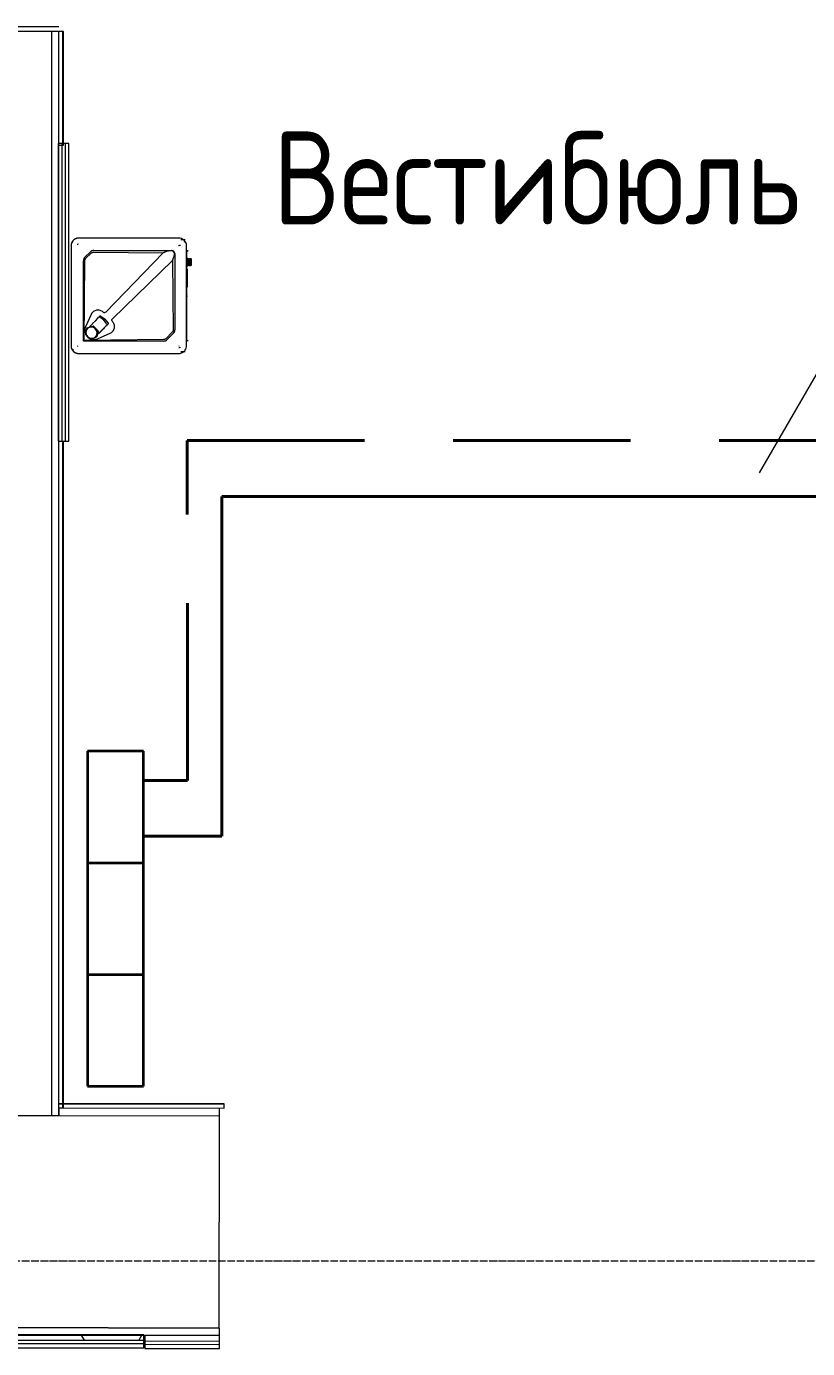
# Model space of a CAD drawing. Header units: millimetres. Extents: x -3929 to 624051, y 52832 to 514950.
# Drawn here: x 186749 to 188846, y 169098 to 172649 of the extents above; entities that cross this region are included whole.
import ezdxf

# ---------------------------------------------------------------- set-up
doc = ezdxf.new("R2010")
doc.units = ezdxf.units.MM
doc.linetypes.add('ADSK_Линия сетки', pattern=[25, 20, -2.5, 0, -2.5])
doc.linetypes.add('Hidden', pattern=[7.14375, 4.7625, -2.38125])
for name, color, linetype, lineweight in [('Двери', 7, 'Continuous', 9), ('Марки помещений', 7, 'Continuous', 20), ('ОВ-О-Оборудование', 32, 'Continuous', 35), ('Оси', 253, 'Continuous', 9), ('Перекрытие', 7, 'Continuous', 18), ('Сантехника', 7, 'Continuous', 18), ('Стены внутренние', 7, 'Continuous', 18), ('Стены несущие', 7, 'Continuous', 30), ('Стены отделка', 7, 'Continuous', 30), ('Стены перегородки', 7, 'Continuous', 30), ('Стены штриховка', 7, 'Continuous', 9)]:
    doc.layers.add(name, color=color, linetype=linetype, lineweight=lineweight)
doc.layers.add('стояки', color=7, linetype='Continuous')
doc.layers.add('т11.2', color=7, linetype='Continuous', true_color=0x6d366d)
doc.layers.add('т21.2', color=7, linetype='Continuous', true_color=0x004285)
doc.styles.add('GOST Common_2', font='GOST_Common.ttf', dxfattribs={"width": 0.9, "height": 250})

# ---------------------------------------------------------------- blocks, each defined once
blk = doc.blocks.new('*U2942')
at = {"layer": 'ОВ-О-Оборудование', "color": 32, "ltscale": 0.1, "true_color": 0xcd6928}
for p, q in [((450, 75), (-450, 75)), ((-450, 75), (-450, -75)), ((-150, 75), (-150, -75)), ((150, 75), (150, -75)), ((450, -75), (450, 75)), ((-450, -75), (450, -75))]:
    blk.add_line(p, q, dxfattribs=at)
blk = doc.blocks.new('1 этаж')
at = {"layer": 'Двери', "color": 253, "lineweight": 5}
blk.add_line((379883.5, -238024.1), (379455.5, -238765.5), dxfattribs=at)
at = {"layer": 'Оси', "color": 253, "linetype": 'ADSK_Линия сетки', "lineweight": 5}
blk.add_line((353580.1, -240881.6), (419809.8, -240881.6), dxfattribs=at)
at = {"layer": 'Перекрытие', "color": 253, "lineweight": 5}
blk.add_line((377381.8, -237566.4), (377574.8, -237566.4), dxfattribs=at)
at = {"layer": 'Сантехника', "color": 253, "lineweight": 5}
for p, q in [((377610, -238145.2), (377609.6, -238145.9)), ((377610.5, -238144.5), (377610, -238145.2)), ((377611, -238143.8), (377610.5, -238144.5)), ((377611.4, -238143.1), (377611, -238143.8)), ((377612, -238142.4), (377611.4, -238143.1)), ((377612.5, -238141.8), (377612, -238142.4)), ((377613.1, -238141.2), (377612.5, -238141.8)), ((377613.7, -238140.6), (377613.1, -238141.2)), ((377614.3, -238140), (377613.7, -238140.6)), ((377615, -238139.5), (377614.3, -238140)), ((377615.6, -238139), (377615, -238139.5)), ((377616.3, -238138.5), (377615.6, -238139)), ((377617, -238138), (377616.3, -238138.5)), ((377617.7, -238137.6), (377617, -238138)), ((377618.5, -238137.2), (377617.7, -238137.6)), ((377619.2, -238136.8), (377618.5, -238137.2)), ((377620, -238136.5), (377619.2, -238136.8)), ((377620.8, -238136.1), (377620, -238136.5)), ((377621.6, -238135.9), (377620.8, -238136.1)), ((377622.4, -238135.6), (377621.6, -238135.9)), ((377623.2, -238135.4), (377622.4, -238135.6)), ((377624, -238135.2), (377623.2, -238135.4)), ((377624.8, -238135.1), (377624, -238135.2)), ((377625.6, -238135), (377624.8, -238135.1)), ((377626.5, -238134.9), (377625.6, -238135)), ((377627.3, -238134.8), (377626.5, -238134.9)), ((377628.2, -238134.8), (377627.3, -238134.8)), ((377896.1, -238134.8), (377628.2, -238134.8)), ((377648.2, -238134.9), (377648.2, -238134.8)), ((377648.2, -238134.8), (377648.2, -238134.8)), ((377648.2, -238134.8), (377648.2, -238134.8)), ((377648.2, -238134.8), (377648.2, -238134.8)), ((377648.2, -238134.8), (377648.2, -238134.8)), ((377648.2, -238134.8), (377648.2, -238134.8)), ((377648.2, -238134.8), (377648.2, -238134.8)), ((377648.2, -238134.8), (377648.2, -238134.8)), ((377648.2, -238134.8), (377648.2, -238134.8)), ((377648.2, -238134.8), (377648.2, -238134.8)), ((377648.2, -238134.8), (377648.2, -238134.8)), ((377648.2, -238135), (377648.2, -238134.9)), ((377648.2, -238134.9), (377648.2, -238134.9)), ((377648.2, -238134.9), (377648.2, -238134.9)), ((377648.2, -238134.9), (377648.2, -238134.9)), ((377648.2, -238134.9), (377648.2, -238134.9)), ((377648.2, -238134.9), (377648.2, -238134.9)), ((377648.2, -238134.9), (377648.2, -238134.9)), ((377648.2, -238134.9), (377648.2, -238134.9)), ((377648.2, -238134.9), (377648.2, -238134.9)), ((377648.2, -238134.9), (377648.2, -238134.9)), ((377648.2, -238134.9), (377648.2, -238134.9)), ((377648.2, -238135.1), (377648.2, -238135)), ((377648.2, -238135), (377648.2, -238135)), ((377648.2, -238135), (377648.2, -238135)), ((377648.2, -238135), (377648.2, -238135)), ((377876.2, -238134.9), (377876.2, -238134.8)), ((377876.2, -238134.8), (377876.2, -238134.8)), ((377876.2, -238134.8), (377876.2, -238134.8)), ((377876.2, -238134.8), (377876.2, -238134.8)), ((377876.2, -238134.8), (377876.2, -238134.8)), ((377876.2, -238134.8), (377876.2, -238134.8)), ((377876.2, -238134.8), (377876.2, -238134.8)), ((377876.2, -238134.8), (377876.2, -238134.8)), ((377876.2, -238134.8), (377876.2, -238134.8)), ((377876.2, -238134.8), (377876.2, -238134.8)), ((377876.2, -238134.8), (377876.2, -238134.8)), ((377876.2, -238135), (377876.2, -238134.9)), ((377876.2, -238134.9), (377876.2, -238134.9)), ((377876.2, -238134.9), (377876.2, -238134.9)), ((377876.2, -238134.9), (377876.2, -238134.9)), ((377876.2, -238134.9), (377876.2, -238134.9)), ((377876.2, -238134.9), (377876.2, -238134.9)), ((377876.2, -238134.9), (377876.2, -238134.9)), ((377876.2, -238134.9), (377876.2, -238134.9)), ((377876.2, -238134.9), (377876.2, -238134.9)), ((377876.2, -238134.9), (377876.2, -238134.9)), ((377876.2, -238134.9), (377876.2, -238134.9)), ((377876.2, -238135.1), (377876.2, -238135)), ((377876.2, -238135), (377876.2, -238135)), ((377876.2, -238135), (377876.2, -238135)), ((377876.2, -238135), (377876.2, -238135)), ((377896.4, -238134.8), (377896.1, -238134.8)), ((377913.7, -238139.8), (377901.9, -238139.8)), ((377607.3, -238153.1), (377607.2, -238153.9)), ((377607.2, -238153.9), (377607.2, -238154.7)), ((377607.2, -238154.7), (377607.2, -238155.6)), ((377607.2, -238155.6), (377607.2, -238155.8)), ((377607.2, -238155.8), (377607.2, -238423.8)), ((377607.5, -238152.2), (377607.3, -238153.1)), ((377607.6, -238151.4), (377607.5, -238152.2)), ((377607.8, -238150.6), (377607.6, -238151.4)), ((377608, -238149.8), (377607.8, -238150.6)), ((377608.3, -238149), (377608, -238149.8)), ((377608.6, -238148.2), (377608.3, -238149)), ((377608.9, -238147.4), (377608.6, -238148.2)), ((377609.3, -238146.7), (377608.9, -238147.4)), ((377609.6, -238145.9), (377609.3, -238146.7)), ((377625.4, -238152.6), (377625.4, -238150.8)), ((377626.7, -238150.1), (377625.5, -238150.1)), ((377644.4, -238186.1), (377658.2, -238172.3)), ((377647.3, -238188.9), (377661.3, -238175.2)), ((377668.1, -238168.2), (377877.6, -238168.2)), ((377668.3, -238172.4), (377854.9, -238174.4)), ((377854.9, -238174.4), (377700.3, -238333.7)), ((377866.7, -238169.8), (377854.9, -238174.4)), ((377867, -238169.7), (377866.7, -238169.8)), ((377867.5, -238169.6), (377867, -238169.7)), ((377868, -238169.5), (377867.5, -238169.6)), ((377868.6, -238169.4), (377868, -238169.5)), ((377869.2, -238169.4), (377868.6, -238169.4)), ((377869.8, -238169.4), (377869.2, -238169.4)), ((377877.7, -238169.4), (377869.8, -238169.4)), ((377884.6, -238181.8), (377884.7, -238181.2)), ((377884.7, -238180.1), (377884.7, -238176.4)), ((377884.7, -238180.7), (377884.7, -238180.1)), ((377884.7, -238181.2), (377884.7, -238180.7)), ((377885.9, -238176.4), (377885.9, -238381.2)), ((377899.4, -238153.1), (377899.4, -238155.2)), ((377922.2, -238168.8), (377917.1, -238168.8)), ((377917.3, -238399.8), (377917.3, -238179.8)), ((377917.4, -238423.8), (377917.4, -238155.8)), ((377918, -238191.5), (377918, -238169.8)), ((377922.2, -238169.8), (377918, -238169.8)), ((377640.3, -238411.4), (377640.3, -238196)), ((377642.2, -238409.5), (377644.2, -238196)), ((377718.4, -238351.7), (377879.9, -238195.3)), ((377879.9, -238195.3), (377884.4, -238183.1)), ((377879.9, -238195.3), (377881.4, -238381.2)), ((377884.4, -238183.1), (377884.5, -238182.8)), ((377884.5, -238182.8), (377884.6, -238182.3)), ((377884.6, -238182.3), (377884.6, -238181.8)), ((377919.8, -238188.3), (377917.2, -238188.3)), ((377917.8, -238189.6), (377917.2, -238190.2)), ((377917.2, -238208.4), (377917.8, -238209)), ((377919.5, -238193.8), (377917.3, -238193.8)), ((377919.6, -238193.8), (377917.3, -238193.8)), ((377917.3, -238204.8), (377919.5, -238204.8)), ((377917.3, -238204.8), (377919.6, -238204.8)), ((377917.3, -238210.3), (377919.8, -238210.3)), ((377918.4, -238190.2), (377917.8, -238189.6)), ((377917.8, -238209), (377918.4, -238208.4)), ((377918, -238218.1), (377918, -238207.1)), ((377919, -238189.6), (377918.4, -238190.2)), ((377918.4, -238208.4), (377919, -238209)), ((377919.6, -238190.2), (377919, -238189.6)), ((377919, -238209), (377919.6, -238208.4)), ((377919.6, -238193.8), (377919.5, -238193.8)), ((377919.5, -238204.8), (377919.6, -238204.8)), ((377920.2, -238189.6), (377919.6, -238190.2)), ((377919.6, -238208.4), (377920.2, -238209)), ((377920.8, -238190.2), (377920.2, -238189.6)), ((377920.2, -238209), (377920.8, -238208.4)), ((377921.4, -238189.6), (377920.8, -238190.2)), ((377920.8, -238208.4), (377921.4, -238209)), ((377922, -238190.2), (377921.4, -238189.6)), ((377921.4, -238209), (377922, -238208.4)), ((377922.6, -238189.6), (377922, -238190.2)), ((377922, -238208.4), (377922.6, -238209)), ((377923.2, -238190.2), (377922.6, -238189.6)), ((377922.6, -238209), (377923.2, -238208.4)), ((377923.8, -238189.6), (377923.2, -238190.2)), ((377923.2, -238208.4), (377923.8, -238209)), ((377924.4, -238190.2), (377923.8, -238189.6)), ((377923.8, -238209), (377924.4, -238208.4)), ((377925, -238189.6), (377924.4, -238190.2)), ((377924.4, -238208.4), (377925, -238209)), ((377925.6, -238190.2), (377925, -238189.6)), ((377925, -238209), (377925.6, -238208.4)), ((377926.2, -238189.6), (377925.6, -238190.2)), ((377925.6, -238208.4), (377926.2, -238209)), ((377926.8, -238190.2), (377926.2, -238189.6)), ((377926.2, -238209), (377926.8, -238208.4)), ((377927.4, -238189.6), (377926.8, -238190.2)), ((377926.8, -238208.4), (377927.4, -238209)), ((377928, -238190.2), (377927.4, -238189.6)), ((377927.4, -238209), (377928, -238208.4)), ((377928.6, -238189.6), (377928, -238190.2)), ((377928, -238208.4), (377928.6, -238209)), ((377929.2, -238190.2), (377928.6, -238189.6)), ((377928.6, -238209), (377929.2, -238208.4)), ((377929.8, -238189.6), (377929.2, -238190.2)), ((377929.2, -238208.4), (377929.8, -238209)), ((377918.9, -238217.3), (377917.3, -238217.3)), ((377917.3, -238266.3), (377918.9, -238266.3)), ((377918, -238409.8), (377918, -238265.5)), ((377661.5, -238339.7), (377646.5, -238373.1)), ((377665.3, -238364.5), (377673.1, -238356.6)), ((377684.6, -238344.2), (377681.5, -238347.2)), ((377681.8, -238347.5), (377684.5, -238344.3)), ((377684.5, -238344.3), (377684.8, -238344)), ((377684.8, -238344), (377685.3, -238343.8)), ((377685.3, -238343.8), (377685.8, -238343.8)), ((377685.8, -238343.8), (377686.4, -238343.9)), ((377686.4, -238343.9), (377687, -238344.2)), ((377687, -238344.2), (377692.9, -238347.8)), ((377692.9, -238347.8), (377698.3, -238352.4)), ((377698.3, -238352.4), (377702.9, -238357.8)), ((377702.9, -238357.8), (377706.6, -238363.7)), ((377649.1, -238377.2), (377645.8, -238393)), ((377646.1, -238393.9), (377658.1, -238405.4)), ((377650.6, -238375.6), (377649.4, -238376.7)), ((377665.2, -238372.3), (377649.8, -238376.5)), ((377651, -238375.4), (377666.4, -238371.1)), ((377654.7, -238375.2), (377663.8, -238366)), ((377678.2, -238384), (377666.2, -238372.5)), ((377667.4, -238371.4), (377679.4, -238382.8)), ((377672.2, -238400.1), (377681.4, -238391.5)), ((377675.1, -238400.7), (377678.5, -238384.9)), ((377679.7, -238383.8), (377676.3, -238399.6)), ((377685, -238387.2), (377677.3, -238395)), ((377678.7, -238405.4), (377712.1, -238390.4)), ((377688.7, -238384.2), (377681.7, -238391.3)), ((377694.3, -238377.8), (377686.6, -238385.7)), ((377695.8, -238376.6), (377689, -238384)), ((377691.6, -238380.7), (377696.8, -238375.4)), ((377695.6, -238376.9), (377692.1, -238380.4)), ((377706.4, -238366.3), (377703.3, -238369.1)), ((377703.5, -238369.2), (377706.5, -238366.2)), ((377706.7, -238365.9), (377706.4, -238366.3)), ((377706.6, -238363.7), (377706.8, -238364.3)), ((377706.9, -238365.5), (377706.7, -238365.9)), ((377706.8, -238364.3), (377706.9, -238364.9)), ((377706.9, -238364.9), (377706.9, -238365.5)), ((377878.8, -238387.9), (377862.8, -238404.3)), ((377881.8, -238391.1), (377865.6, -238407.3)), ((377607.2, -238423.8), (377607.2, -238424.6)), ((377607.2, -238424.6), (377607.2, -238425.5)), ((377607.2, -238425.5), (377607.3, -238426.3)), ((377607.3, -238426.3), (377607.4, -238427.1)), ((377607.4, -238427.1), (377607.6, -238428)), ((377607.6, -238428), (377607.8, -238428.8)), ((377607.8, -238428.8), (377608, -238429.6)), ((377608, -238429.6), (377608.2, -238430.4)), ((377625.4, -238425.8), (377625.4, -238424.2)), ((377642.2, -238409.5), (377640.3, -238411.4)), ((377855.7, -238411.4), (377640.3, -238411.4)), ((377855.9, -238407.3), (377642.2, -238409.5)), ((377659, -238405.6), (377674.4, -238401.4)), ((377674.8, -238401.2), (377676, -238400)), ((377898.3, -238429.5), (377897.1, -238429.5)), ((377899.4, -238428.2), (377899.4, -238429.5)), ((377922.2, -238410.8), (377917.1, -238410.8)), ((377918, -238409.8), (377922.2, -238409.8)), ((377608.2, -238430.4), (377608.5, -238431.2)), ((377608.5, -238431.2), (377608.8, -238432)), ((377608.8, -238432), (377609.2, -238432.7)), ((377609.2, -238432.7), (377609.5, -238433.5)), ((377609.5, -238433.5), (377609.9, -238434.2)), ((377609.9, -238434.2), (377610.4, -238435)), ((377610.4, -238435), (377610.8, -238435.7)), ((377610.8, -238435.7), (377611.3, -238436.3)), ((377611.3, -238436.3), (377611.8, -238437)), ((377611.8, -238437), (377612.4, -238437.6)), ((377612.4, -238437.6), (377612.9, -238438.3)), ((377612.9, -238438.3), (377613.5, -238438.9)), ((377613.5, -238438.9), (377614.1, -238439.4)), ((377614.1, -238439.4), (377614.8, -238440)), ((377614.8, -238440), (377615.4, -238440.5)), ((377615.4, -238440.5), (377616.1, -238441)), ((377616.1, -238441), (377616.8, -238441.5)), ((377616.8, -238441.5), (377617.5, -238441.9)), ((377617.5, -238441.9), (377618.3, -238442.3)), ((377618.3, -238442.3), (377619, -238442.7)), ((377619, -238442.7), (377619.8, -238443.1)), ((377619.8, -238443.1), (377620.5, -238443.4)), ((377620.5, -238443.4), (377621.3, -238443.7)), ((377621.3, -238443.7), (377622.1, -238443.9)), ((377622.1, -238443.9), (377622.9, -238444.1)), ((377622.9, -238444.1), (377623.8, -238444.3)), ((377623.8, -238444.3), (377624.6, -238444.5)), ((377624.6, -238444.5), (377625.4, -238444.6)), ((377625.4, -238444.6), (377626.3, -238444.7)), ((377626.3, -238444.7), (377627.1, -238444.8)), ((377627.1, -238444.8), (377627.9, -238444.8)), ((377627.9, -238444.8), (377628.2, -238444.8)), ((377628.2, -238444.8), (377896.1, -238444.8)), ((377648.2, -238444.5), (377648.2, -238444.6)), ((377648.2, -238444.6), (377648.2, -238444.6)), ((377648.2, -238444.6), (377648.2, -238444.6)), ((377648.2, -238444.6), (377648.2, -238444.6)), ((377648.2, -238444.6), (377648.2, -238444.7)), ((377648.2, -238444.7), (377648.2, -238444.7)), ((377648.2, -238444.7), (377648.2, -238444.7)), ((377648.2, -238444.7), (377648.2, -238444.7)), ((377648.2, -238444.7), (377648.2, -238444.7)), ((377648.2, -238444.7), (377648.2, -238444.7)), ((377648.2, -238444.7), (377648.2, -238444.7)), ((377648.2, -238444.7), (377648.2, -238444.7)), ((377648.2, -238444.7), (377648.2, -238444.7)), ((377648.2, -238444.7), (377648.2, -238444.7)), ((377648.2, -238444.7), (377648.2, -238444.7)), ((377648.2, -238444.7), (377648.2, -238444.8)), ((377648.2, -238444.8), (377648.2, -238444.8)), ((377648.2, -238444.8), (377648.2, -238444.8)), ((377648.2, -238444.8), (377648.2, -238444.8)), ((377648.2, -238444.8), (377648.2, -238444.8)), ((377648.2, -238444.8), (377648.2, -238444.8)), ((377648.2, -238444.8), (377648.2, -238444.8)), ((377648.2, -238444.8), (377648.2, -238444.8)), ((377648.2, -238444.8), (377648.2, -238444.8)), ((377648.2, -238444.8), (377648.2, -238444.8)), ((377648.2, -238444.8), (377648.2, -238444.8)), ((377876.2, -238444.5), (377876.2, -238444.6)), ((377876.2, -238444.6), (377876.2, -238444.6)), ((377876.2, -238444.6), (377876.2, -238444.6)), ((377876.2, -238444.6), (377876.2, -238444.6)), ((377876.2, -238444.6), (377876.2, -238444.7)), ((377876.2, -238444.7), (377876.2, -238444.7)), ((377876.2, -238444.7), (377876.2, -238444.7)), ((377876.2, -238444.7), (377876.2, -238444.7)), ((377876.2, -238444.7), (377876.2, -238444.7)), ((377876.2, -238444.7), (377876.2, -238444.7)), ((377876.2, -238444.7), (377876.2, -238444.7)), ((377876.2, -238444.7), (377876.2, -238444.7)), ((377876.2, -238444.7), (377876.2, -238444.7)), ((377876.2, -238444.7), (377876.2, -238444.7)), ((377876.2, -238444.7), (377876.2, -238444.7)), ((377876.2, -238444.7), (377876.2, -238444.8)), ((377876.2, -238444.8), (377876.2, -238444.8)), ((377876.2, -238444.8), (377876.2, -238444.8)), ((377876.2, -238444.8), (377876.2, -238444.8)), ((377876.2, -238444.8), (377876.2, -238444.8)), ((377876.2, -238444.8), (377876.2, -238444.8)), ((377876.2, -238444.8), (377876.2, -238444.8)), ((377876.2, -238444.8), (377876.2, -238444.8)), ((377876.2, -238444.8), (377876.2, -238444.8)), ((377876.2, -238444.8), (377876.2, -238444.8)), ((377876.2, -238444.8), (377876.2, -238444.8)), ((377896.1, -238444.8), (377896.4, -238444.8)), ((377901.9, -238439.8), (377913.7, -238439.8))]:
    blk.add_line(p, q, dxfattribs=at)
for centre, major_axis, ratio, start_param, end_param in [((377628.4, -238155.8), (0, 21), 0.999921, 0.894453, 1.570796), ((377628.4, -238155.8), (0, 21), 0.999921, 0.436121, 0.754767), ((377628.4, -238155.8), (0, 21), 0.999921, 0.240456, 0.379726), ((377628.4, -238155.8), (0, 21), 0.999921, 0.012861, 0.132209), ((377896.4, -238155.8), (0, 21), 0.999921, 5.594616, 6.283185), ((377896.4, -238155.8), (0, 21), 0.999921, 4.712389, 5.57487), ((377901.9, -238152.8), (0, 13), 0.999921, 5.343263, 5.45887), ((377668.1, -238182.2), (0, 14), 0.999921, 0, 0.785398), ((377877.6, -238176.4), (0, 8.25), 0.999921, 4.712389, 6.283185), ((377877.7, -238176.4), (0, 7.05), 0.999921, 4.712389, 6.283185), ((377896.3, -238155.8), (0, 1), 0.999921, 4.974188, 5.497787), ((377896.4, -238155.8), (0, 1), 0.999921, 4.712389, 5.497787), ((377917.2, -238179.8), (0, 4), 0.012565, 0, 1.570796), ((377917.2, -238179.8), (0, 4), 0.012565, 4.712389, 6.283185), ((377654.3, -238196), (0, 14), 0.999921, 0.785398, 1.570796), ((377917.8, -238199.3), (0, 9.73), 0.012565, 5.759587, 6.806784), ((377917.8, -238199.3), (0, 9.73), 0.012565, 0.887369, 1.570796), ((377917.8, -238199.3), (0, 9.73), 0.012565, 1.570796, 2.254223), ((377917.8, -238199.3), (0, 9.73), 0.012565, 2.617994, 3.665191), ((377918.4, -238199.3), (0, 9.13), 0.012565, 5.759587, 6.806784), ((377918.4, -238199.3), (0, 9.13), 0.012565, 0.842575, 1.570796), ((377918.4, -238199.3), (0, 9.13), 0.012565, 1.570796, 2.299018), ((377918.4, -238199.3), (0, 9.13), 0.012565, 2.617994, 3.665191), ((377919, -238199.3), (0, 9.73), 0.012565, 5.759587, 6.806784), ((377919, -238199.3), (0, 9.73), 0.012565, 0.887369, 1.570796), ((377919, -238199.3), (0, 9.73), 0.012565, 1.570796, 2.254223), ((377919, -238199.3), (0, 9.73), 0.012565, 2.617994, 3.665191), ((377919.6, -238199.3), (0, 9.13), 0.012565, 5.759587, 6.806784), ((377919.6, -238199.3), (0, 9.13), 0.012565, 0.829914, 1.570796), ((377919.5, -238199.3), (0, 5.5), 0.012565, 0, 3.141593), ((377919.5, -238199.3), (0, 2.2), 0.012565, 0, 3.141593), ((377919.5, -238199.3), (0, 2.2), 0.012565, 3.141593, 6.283185), ((377919.6, -238199.3), (0, 9.13), 0.012565, 1.570796, 2.299018), ((377919.6, -238199.3), (0, 9.13), 0.012565, 2.617994, 3.665191), ((377919.8, -238199.3), (0, 11), 0.012565, 5.350351, 7.330383), ((377919.8, -238199.3), (0, 9.73), 0.012565, 1.047198, 1.570796), ((377919.8, -238199.3), (0, 9.73), 0.012565, 1.570796, 2.094395), ((377919.8, -238199.3), (0, 11), 0.012565, 2.094395, 4.074427), ((377919.8, -238199.3), (0, 9.73), 0.012565, 5.497787, 6.806784), ((377919.8, -238199.3), (0, 9.73), 0.012565, 2.617994, 3.926991), ((377920.2, -238199.3), (0, 9.73), 0.012565, 5.519478, 7.853982), ((377920.2, -238199.3), (0, 9.73), 0.012565, 1.570796, 3.9053), ((377920.8, -238199.3), (0, 9.13), 0.012565, 5.572378, 7.853982), ((377920.8, -238199.3), (0, 9.13), 0.012565, 1.570796, 3.8524), ((377921.4, -238199.3), (0, 9.73), 0.012565, 5.519478, 7.853982), ((377921.4, -238199.3), (0, 9.73), 0.012565, 1.570796, 3.9053), ((377922, -238199.3), (0, 9.13), 0.012565, 5.572378, 7.853982), ((377922, -238199.3), (0, 9.13), 0.012565, 1.570796, 3.8524), ((377922.6, -238199.3), (0, 9.73), 0.012565, 5.519478, 7.853982), ((377922.6, -238199.3), (0, 9.73), 0.012565, 1.570796, 3.9053), ((377923.2, -238199.3), (0, 9.13), 0.012565, 5.572378, 7.853982), ((377923.2, -238199.3), (0, 9.13), 0.012565, 1.570796, 3.8524), ((377923.8, -238199.3), (0, 9.73), 0.012565, 5.519478, 7.853982), ((377923.8, -238199.3), (0, 9.73), 0.012565, 1.570796, 3.9053), ((377924.4, -238199.3), (0, 9.13), 0.012565, 5.572378, 7.853982), ((377924.4, -238199.3), (0, 9.13), 0.012565, 1.570796, 3.8524), ((377925, -238199.3), (0, 9.73), 0.012565, 5.519478, 7.853982), ((377925, -238199.3), (0, 9.73), 0.012565, 1.570796, 3.9053), ((377925.6, -238199.3), (0, 9.13), 0.012565, 5.572378, 7.853982), ((377925.6, -238199.3), (0, 9.13), 0.012565, 1.570796, 3.8524), ((377926.2, -238199.3), (0, 9.73), 0.012565, 5.519478, 7.853982), ((377926.2, -238199.3), (0, 9.73), 0.012565, 1.570796, 3.9053), ((377926.8, -238199.3), (0, 9.13), 0.012565, 5.572378, 7.853982), ((377926.8, -238199.3), (0, 9.13), 0.012565, 1.570796, 3.8524), ((377927.4, -238199.3), (0, 9.73), 0.012565, 5.519478, 7.853982), ((377927.4, -238199.3), (0, 9.73), 0.012565, 1.570796, 3.9053), ((377928, -238199.3), (0, 9.13), 0.012565, 5.572378, 7.853982), ((377928, -238199.3), (0, 9.13), 0.012565, 1.570796, 3.8524), ((377928.6, -238199.3), (0, 9.73), 0.012565, 5.519478, 7.853982), ((377928.6, -238199.3), (0, 9.73), 0.012565, 1.570796, 3.9053), ((377929.2, -238199.3), (0, 9.13), 0.012565, 5.572378, 7.853982), ((377929.2, -238199.3), (0, 9.13), 0.012565, 1.570796, 3.8524), ((377929.8, -238199.3), (0, 9.73), 0.012565, 5.519478, 7.853982), ((377929.8, -238199.3), (0, 7.5), 0.012565, 4.712389, 7.853982), ((377929.8, -238199.3), (0, 7.5), 0.012565, 1.570796, 4.712389), ((377929.8, -238199.3), (0, 9.73), 0.012565, 1.570796, 3.9053), ((377918.9, -238241.8), (0, 24.5), 0.012565, 0, 3.141593), ((377918.9, -238241.8), (0, 19), 0.012565, 0, 3.141593), ((377918.9, -238241.8), (0, 24.5), 0.012565, 3.141593, 6.283185), ((377918.9, -238241.8), (0, 19), 0.012565, 3.141593, 6.283185), ((377918.4, -238289.8), (0, 3), 0.012565, 0, 1.047198), ((377918.4, -238289.8), (0, 3), 0.012565, 3.141593, 6.283185), ((377918.4, -238289.8), (0, 3), 0.012565, 2.094395, 3.141593), ((377442.2, -238125.6), (-229.1, 232.7), 0.662475, 3.153453, 3.210926), ((377683.6, -238349.3), (-2.1, 2.14), 0.662475, 5.169657, 6.352518), ((377680.3, -238370.6), (-22.5, 22.9), 0.662475, 4.278843, 5.169657), ((377646.7, -238393.2), (-0.688, 0.726), 0.948236, 0.57666, 1.623857), ((377662.1, -238388.9), (-10.6, 11.2), 0.948236, 4.740369, 7.881962), ((377650.1, -238377.4), (-0.672, 0.709), 0.948236, 5.812647, 6.859845), ((377662.7, -238367.1), (3.54, 3.54), 0.008884, 5.035433, 5.559032), ((377665.5, -238373.2), (-0.688, 0.726), 0.948236, 4.76545, 5.812647), ((377666.7, -238372.1), (-0.688, 0.726), 0.948236, 4.76545, 5.812647), ((377662.1, -238388.9), (-10.6, 11.2), 0.948236, 3.254946, 4.740369), ((377677.5, -238384.7), (-0.688, 0.726), 0.948236, 3.718252, 4.76545), ((377678.7, -238383.5), (-0.688, 0.726), 0.948236, 3.718252, 4.76545), ((377683.9, -238388.3), (3.54, 3.54), 0.008884, 5.035433, 5.559032), ((377681.7, -238377.1), (0, 10), 0.999921, 3.926991, 4.18879), ((377692.9, -238379.4), (2.2, 2.2), 0.008884, 3.150478, 4.284942), ((377925.2, -238608.7), (-229.1, 232.7), 0.662475, 6.237574, 6.295046), ((377701.4, -238367.1), (-2.1, 2.14), 0.662475, 3.095981, 4.278843), ((377871.9, -238381.2), (0, 14), 0.999921, 3.926991, 4.712389), ((377628.4, -238423.8), (0, 21), 0.999921, 1.570796, 1.643311), ((377628.4, -238423.8), (0, 21), 0.999921, 1.814033, 1.977197), ((377662.1, -238388.9), (-10.6, 11.2), 0.948236, 1.598777, 3.084787), ((377658.7, -238404.7), (-0.688, 0.726), 0.948236, 1.623857, 2.671055), ((377674.1, -238400.5), (-0.688, 0.726), 0.948236, 2.671055, 3.718252), ((377855.7, -238397.4), (0, 14), 0.999921, 3.141593, 3.926991), ((377896.3, -238423.8), (0, 1), 0.999921, 4.18879, 4.45059), ((377896.4, -238423.8), (0, 21), 0.999921, 4.050377, 4.712389), ((377917.2, -238399.8), (0, 4), 0.012565, 3.141593, 4.712389), ((377917.2, -238399.8), (0, 4), 0.012565, 1.570796, 3.141593), ((377628.4, -238423.8), (0, 21), 0.999921, 2.013466, 2.303803), ((377622.9, -238426.8), (0, 13), 0.999921, 2.094395, 2.291942), ((377628.4, -238423.8), (0, 21), 0.999921, 2.443548, 3.128732), ((377896.4, -238423.8), (0, 21), 0.999921, 3.141593, 3.275266), ((377896.4, -238423.8), (0, 21), 0.999921, 3.338101, 3.508117), ((377896.4, -238423.8), (0, 21), 0.999921, 3.523514, 3.983541)]:
    blk.add_ellipse(centre, major_axis=major_axis, ratio=ratio, start_param=start_param, end_param=end_param, dxfattribs=at)
for points in [[(377661.3, -238175.2), (377662, -238174.6), (377663.3, -238173.6), (377665.7, -238172.6), (377667.4, -238172.4), (377668.3, -238172.4)], [(377644.2, -238196), (377644.2, -238195.1), (377644.5, -238193.4), (377645.6, -238190.9), (377646.6, -238189.5), (377647.3, -238188.9)], [(377693.6, -238333.8), (377692.4, -238332.6), (377689.9, -238330.7), (377685.5, -238328.7), (377680.7, -238327.9), (377675.9, -238328.2), (377671.3, -238329.6), (377667.2, -238332.1), (377663.8, -238335.6), (377662.2, -238338.3), (377661.5, -238339.7)], [(377712.1, -238390.4), (377713.6, -238389.7), (377716.3, -238388.1), (377719.7, -238384.7), (377722.3, -238380.6), (377723.7, -238376), (377724.1, -238371.2), (377723.3, -238366.5), (377721.3, -238362.1), (377719.4, -238359.6), (377718.3, -238358.4)], [(377881.4, -238381.2), (377881.5, -238382.1), (377881.3, -238383.7), (377880.3, -238386), (377879.3, -238387.3), (377878.8, -238387.9)], [(377647.8, -238395.8), (377649.9, -238399.1), (377652.7, -238402), (377656.1, -238404)], [(377673.5, -238407.1), (377675.2, -238406.7), (377677, -238406.1), (377678.7, -238405.4)], [(377862.8, -238404.3), (377862.1, -238405), (377860.8, -238406), (377858.4, -238407), (377856.7, -238407.3), (377855.9, -238407.3)]]:
    blk.add_open_spline(points, degree=3, dxfattribs=at)
for points, knots in [([(377700.3, -238333.7), (377699.7, -238334.3), (377698.6, -238334.9), (377697, -238335.2), (377695.3, -238335), (377694.2, -238334.3), (377693.6, -238333.8)], [-1, -1, -1, -1, -0.666667, -0.5, -0.333333, 0, 0, 0, 0]), ([(377718.3, -238358.4), (377717.7, -238357.8), (377717.1, -238356.7), (377716.9, -238355), (377717.2, -238353.4), (377717.8, -238352.3), (377718.4, -238351.7)], [-1, -1, -1, -1, -0.666667, -0.5, -0.333333, 0, 0, 0, 0]), ([(377646.5, -238373.1), (377645.6, -238375), (377644.5, -238378.7), (377644.1, -238385.1), (377645, -238389.5), (377645.9, -238391.8)], [-1, -1, -1, -1, -0.9, -0.8, -0.6747384, -0.6747384, -0.6747384, -0.6747384]), ([(377659.4, -238405.7), (377660, -238406), (377662.6, -238406.9), (377667.2, -238407.7), (377671.2, -238407.5), (377673.1, -238407.1)], [-0.3374707, -0.3374707, -0.3374707, -0.3374707, -0.3, -0.2, -0.1, -0.1, -0.1, -0.1])]:
    blk.add_open_spline(points, degree=3, knots=knots, dxfattribs=at)
at = {"layer": 'Стены внутренние', "color": 253, "linetype": 'Continuous', "lineweight": 5}
for p, q in [((377643.1, -241094.9), (377636.3, -241083.2)), ((377796.8, -241081.7), (377789.1, -241094.9))]:
    blk.add_line(p, q, dxfattribs=at)
at = {"layer": 'Стены несущие', "color": 253, "lineweight": 5}
for p, q in [((376720.8, -240489.5), (378005.8, -240492.1)), ((378004.6, -241062.1), (378005.8, -240492.1)), ((376719.6, -241059.5), (378004.6, -241062.1)), ((378004.6, -241062.1), (376719.6, -241059.5))]:
    blk.add_line(p, q, dxfattribs=at)
at = {"layer": 'Стены отделка', "color": 253, "lineweight": 5}
for p, q in [((377586.8, -237580.4), (377554.8, -237580.4)), ((377586.8, -237885.5), (377586.8, -237580.4)), ((377573, -237880.4), (377573, -238680.4)), ((377601, -237880.4), (377573, -237880.4)), ((377574.8, -238871), (377574.8, -237885.5)), ((377574.8, -237885.5), (377586.8, -237885.5)), ((377601, -238680.4), (377601, -237880.4)), ((377573, -238680.4), (377601, -238680.4)), ((377586.8, -240471), (377586.8, -238680.4)), ((378018.7, -240459.9), (377574.8, -240459)), ((377574.8, -240491), (377574.8, -240471)), ((377574.9, -240471), (377574.8, -240491)), ((377586.8, -240471), (378018.7, -240471.9)), ((378005.8, -240491.9), (378005.8, -240471.9)), ((378018.7, -240471.9), (378018.7, -240459.9)), ((377554.8, -240491), (377574.8, -240491)), ((377574.8, -240491), (378005.8, -240491.9)), ((376719.6, -241079.5), (377805.1, -241081.7)), ((377803.1, -241079.9), (376719.6, -241079.9)), ((377803.1, -241114.9), (377803.1, -241079.9)), ((377805.1, -241081.7), (377805, -241116.7)), ((378006, -241062.1), (378004.6, -241062.1)), ((378005.9, -241082.1), (378006, -241062.1)), ((378005.9, -241117.1), (378005.9, -241082.1)), ((376719.5, -241114.9), (377803.1, -241114.9)), ((377805, -241116.7), (378005.9, -241117.1))]:
    blk.add_line(p, q, dxfattribs=at)
at = {"layer": 'Стены перегородки', "color": 253, "lineweight": 5}
for p, q in [((377554.8, -237580.4), (377434.8, -237580.4)), ((377554.8, -237580.4), (377554.8, -238871)), ((377554.8, -238871), (377554.8, -240491)), ((377434.8, -240491), (377554.8, -240491))]:
    blk.add_line(p, q, dxfattribs=at)
at = {"layer": 'Стены штриховка', "color": 253, "lineweight": 5}
for p, q in [((377574.8, -237885.5), (377574.8, -237580.4)), ((377584.8, -237885.5), (377584.8, -237580.4)), ((377583, -238680.4), (377583, -237880.4)), ((377592, -238680.4), (377592, -237880.4)), ((377584.8, -240471), (377584.8, -238680.4)), ((377574.8, -240471), (377574.8, -238871)), ((378018.7, -240461.9), (377574.8, -240461)), ((377574.8, -240471), (377586.8, -240471)), ((378005.9, -241082.1), (377805.1, -241081.7)), ((378005.9, -241082.1), (378005.9, -241082.1)), ((376719.5, -241103.9), (377803.1, -241103.9)), ((376719.6, -241094.9), (377803.1, -241094.9)), ((377805, -241096.7), (378005.9, -241097.1)), ((377805, -241105.7), (378005.9, -241106.1))]:
    blk.add_line(p, q, dxfattribs=at)
at = {"layer": 'Марки помещений', "color": 253, "lineweight": 5, "style": 'GOST Common_2', "width": 0.9}
blk.add_text('Вестибюль', height=250, dxfattribs=at).set_placement((378149.4, -238098.3))

msp = doc.modelspace()

# ---------------------------------------------------------------- linework, layer by layer
at = {"layer": 'т11.2', "lineweight": 40}
for p, q in [((187272.913, 170474.08), (187272.913, 171386.881)), ((187272.913, 171386.881), (191592.165, 171386.881)), ((187062.842, 170474.08), (187272.913, 170474.08))]:
    msp.add_line(p, q, dxfattribs=at)
at = {"layer": 'т21.2', "linetype": 'Hidden', "lineweight": 40, "ltscale": 100}
for p, q in [((187181.438, 170624.08), (187179.92, 171536.881)), ((187179.92, 171536.881), (191499.172, 171536.881)), ((187062.842, 170624.08), (187181.438, 170624.08))]:
    msp.add_line(p, q, dxfattribs=at)

# ---------------------------------------------------------------- block references
at = {"layer": 'ОВ-О-Оборудование', "ltscale": 10, "rotation": 90.00000705756182}
msp.add_blockref('*U2942', (186987.842, 170252.985), dxfattribs=at)
at = {"layer": 'стояки', "color": 5, "lineweight": 40}
msp.add_blockref('1 этаж', (-190738.98, 410215.433), dxfattribs=at)

doc.saveas('drawing.dxf')
